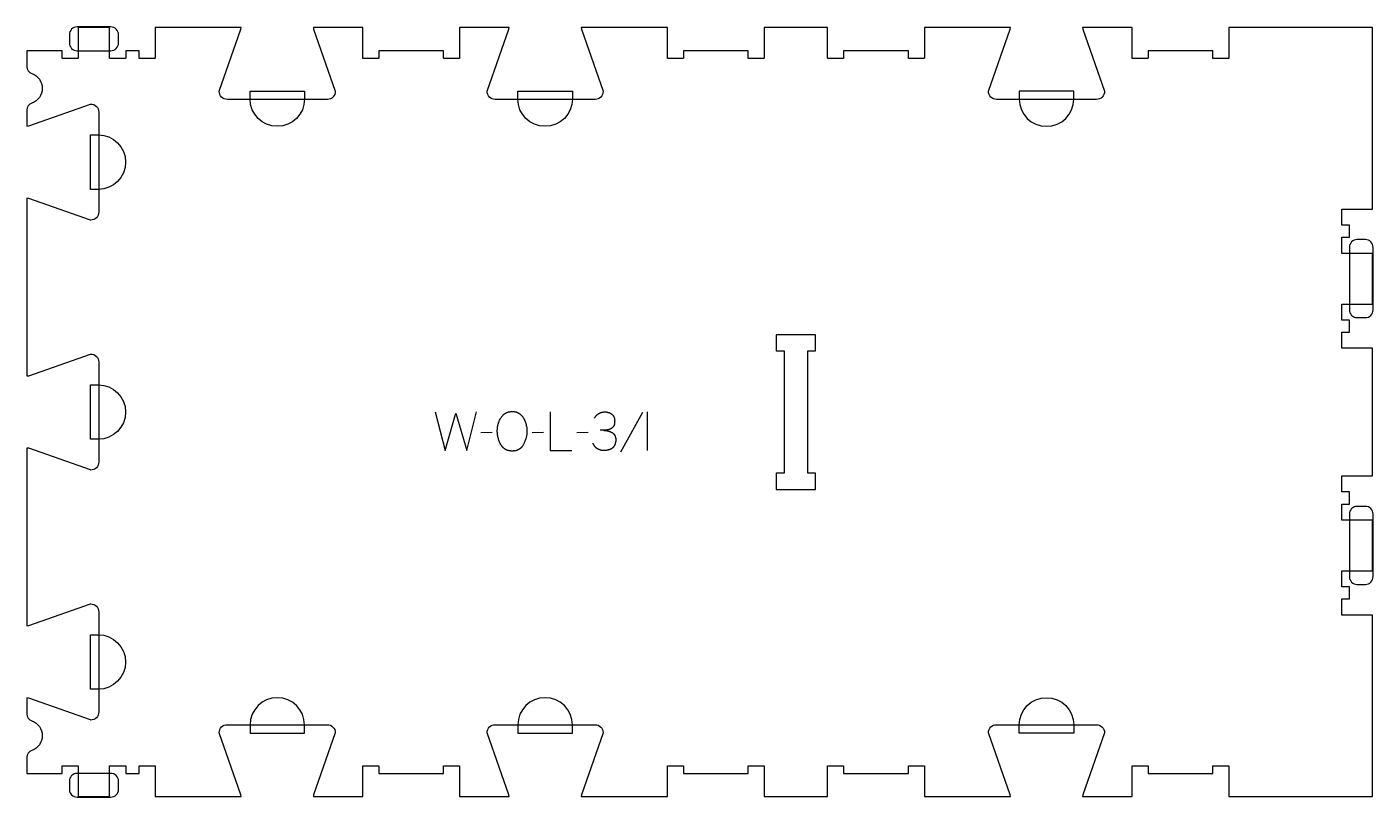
# Model space of a CAD drawing. Extents: x -537 to 513, y -300 to 300.
import ezdxf

# ---------------------------------------------------------------- set-up
doc = ezdxf.new("R2010")
doc.units = 0
for name, color, linetype in [('1_ANYTOOL_1MMDEEP_LABELS_S', 2, 'CONTINUOUS'), ('3_ANYTOOL_CUTTHROUGH_INSID', 4, 'CONTINUOUS'), ('4_ANYTOOL_CUTTHROUGH_OUTSI', 5, 'CONTINUOUS'), ('5_ANYTOOL_HALF_MILL_9MM_IN', 3, 'CONTINUOUS')]:
    doc.layers.add(name, color=color, linetype=linetype)

msp = doc.modelspace()

# ---------------------------------------------------------------- linework, layer by layer
at = {"layer": '1_ANYTOOL_1MMDEEP_LABELS_S'}
for p, q in [((-56.7, -0.5), (-73.9, -31.2)), ((-53.2, 0), (-53.2, -30)), ((-174.1, -16.1), (-182.9, -16.2)), ((-134.1, -16.1), (-142.9, -16.2)), ((-99.2, -16.1), (-108, -16.2))]:
    msp.add_line(p, q, dxfattribs=at)
msp.add_lwpolyline([(-158, 0.3), (-157.7, 0.3), (-157.3, 0.3), (-156.9, 0.3), (-156.8, 0.3), (-156.6, 0.2), (-156.4, 0.2), (-156.2, 0.2), (-156.1, 0.2), (-155.9, 0.1), (-155.7, 0.1), (-155.6, 0.1), (-155.4, 0), (-155.3, 0), (-155.1, -0.1), (-154.9, -0.1), (-154.8, -0.2), (-154.6, -0.2), (-154.5, -0.3), (-154.3, -0.4), (-154.2, -0.4), (-154, -0.5), (-153.9, -0.6), (-153.8, -0.6), (-153.6, -0.7), (-153.5, -0.8), (-153.3, -0.9), (-153.2, -1), (-153.1, -1.1), (-152.7, -1.3), (-152.4, -1.5), (-152.2, -1.7), (-151.9, -1.9), (-151.7, -2.1), (-151.5, -2.4), (-151.2, -2.6), (-151, -2.8), (-150.8, -3.1), (-150.6, -3.3), (-150.4, -3.5), (-150.2, -3.8), (-150, -4.1), (-149.8, -4.3), (-149.7, -4.6), (-149.3, -5.2), (-149.2, -5.5), (-149, -5.8), (-148.9, -6.1), (-148.7, -6.4), (-148.6, -6.7), (-148.5, -7), (-148.3, -7.3), (-148.2, -7.6), (-148.1, -7.9), (-148, -8.2), (-147.9, -8.6), (-147.8, -8.9), (-147.7, -9.2), (-147.6, -9.6), (-147.4, -10.6), (-147.3, -11.3), (-147.1, -11.9), (-147.1, -12.6), (-147, -13.2), (-146.9, -13.9), (-146.9, -14.5), (-146.9, -15.2), (-146.9, -15.8), (-146.9, -16.4), (-147, -17.1), (-147.1, -17.7), (-147.2, -18.4), (-147.3, -19), (-147.4, -19.6), (-147.6, -20.3), (-147.8, -20.9), (-148, -21.5), (-148.2, -22.2), (-148.5, -22.8), (-148.7, -23.5), (-149, -24.1), (-149.3, -24.7), (-149.7, -25.4), (-149.9, -25.7), (-150, -26), (-150.2, -26.3), (-150.4, -26.6), (-150.6, -26.8), (-150.8, -27.1), (-151, -27.4), (-151.2, -27.6), (-151.4, -27.7), (-151.5, -27.8), (-151.6, -28), (-151.7, -28.1), (-151.8, -28.2), (-151.9, -28.3), (-152.1, -28.4), (-152.2, -28.5), (-152.3, -28.6), (-152.4, -28.7), (-152.6, -28.8), (-152.7, -28.9), (-152.8, -28.9), (-153, -29), (-153.1, -29.1), (-153.2, -29.2), (-153.4, -29.3), (-153.5, -29.4), (-153.6, -29.4), (-153.8, -29.5), (-153.9, -29.6), (-154.1, -29.6), (-154.2, -29.7), (-154.4, -29.8), (-154.5, -29.8), (-154.7, -29.9), (-154.8, -29.9), (-155, -30), (-155.3, -30.1), (-155.6, -30.2), (-155.9, -30.2), (-156.3, -30.3), (-156.6, -30.3), (-156.9, -30.4), (-157.3, -30.4), (-157.6, -30.5), (-158, -30.5), (-158.4, -30.5), (-158.8, -30.5), (-159.1, -30.5), (-159.5, -30.4), (-159.9, -30.4), (-160.2, -30.3), (-160.6, -30.3), (-160.9, -30.2), (-161.3, -30.1), (-161.6, -30.1), (-161.9, -30), (-162.1, -29.9), (-162.2, -29.9), (-162.4, -29.8), (-162.5, -29.7), (-162.7, -29.7), (-162.8, -29.6), (-163, -29.5), (-163.1, -29.5), (-163.3, -29.4), (-163.4, -29.3), (-163.6, -29.3), (-163.7, -29.2), (-163.8, -29.1), (-164, -29), (-164.1, -28.9), (-164.2, -28.8), (-164.4, -28.7), (-164.5, -28.6), (-164.6, -28.5), (-164.8, -28.4), (-164.9, -28.3), (-165, -28.2), (-165.1, -28.1), (-165.3, -28), (-165.4, -27.9), (-165.5, -27.8), (-165.6, -27.7), (-165.7, -27.6), (-165.8, -27.4), (-166, -27.3), (-166.2, -27), (-166.4, -26.8), (-166.6, -26.5), (-166.8, -26.2), (-167, -25.9), (-167.2, -25.6), (-167.3, -25.3), (-167.7, -24.6), (-168, -24), (-168.3, -23.3), (-168.5, -22.7), (-168.8, -22), (-169, -21.4), (-169.2, -20.7), (-169.4, -20.1), (-169.6, -19.4), (-169.7, -18.8), (-169.8, -18.1), (-169.9, -17.5), (-170, -16.8), (-170, -16.2), (-170.1, -15.5), (-170.1, -14.9), (-170.1, -14.2), (-170, -13.5), (-170, -12.8), (-169.9, -12.1), (-169.8, -11.5), (-169.7, -10.8), (-169.5, -10.1), (-169.4, -9.5), (-169.2, -8.8), (-169, -8.2), (-168.7, -7.6), (-168.5, -6.9), (-168.2, -6.3), (-167.9, -5.7), (-167.6, -5.1), (-167.2, -4.5), (-167, -4.2), (-166.8, -3.9), (-166.6, -3.6), (-166.4, -3.4), (-166.2, -3.1), (-166, -2.9), (-165.8, -2.6), (-165.5, -2.4), (-165.4, -2.3), (-165.3, -2.2), (-165.2, -2.1), (-165.1, -1.9), (-164.9, -1.8), (-164.8, -1.7), (-164.7, -1.6), (-164.5, -1.5), (-164.4, -1.5), (-164.3, -1.4), (-164.2, -1.3), (-164, -1.2), (-163.9, -1.1), (-163.7, -1), (-163.6, -0.9), (-163.5, -0.9), (-163.3, -0.8), (-163.2, -0.7), (-162.9, -0.6), (-162.6, -0.5), (-162.3, -0.3), (-161.9, -0.2), (-161.6, -0.1), (-161.3, 0), (-161, 0), (-160.6, 0.1), (-160.3, 0.2), (-159.9, 0.2), (-159.5, 0.3), (-159.2, 0.3), (-158.8, 0.3), (-158.4, 0.3)], close=True, dxfattribs=at)
for points in [[(-218.5, 0), (-210.7, -30), (-202.3, -0.9), (-193.8, -30), (-186.3, 0)], [(-128.9, 0), (-128.9, -30), (-111.8, -30)], [(-94.2, -4.9), (-94.1, -4.6), (-93.9, -4.3), (-93.7, -4), (-93.5, -3.8), (-93.4, -3.5), (-93.2, -3.3), (-93, -3), (-92.9, -2.9), (-92.8, -2.8), (-92.7, -2.7), (-92.6, -2.5), (-92.5, -2.4), (-92.4, -2.3), (-92.2, -2.2), (-92.1, -2.1), (-92, -2), (-91.9, -1.9), (-91.8, -1.8), (-91.7, -1.7), (-91.5, -1.6), (-91.4, -1.6), (-91.3, -1.5), (-91.2, -1.4), (-91.1, -1.3), (-90.9, -1.2), (-90.8, -1.2), (-90.7, -1.1), (-90.5, -1), (-90.4, -0.9), (-90.3, -0.9), (-90.1, -0.8), (-90, -0.8), (-89.9, -0.7), (-89.7, -0.6), (-89.6, -0.6), (-89.4, -0.5), (-89.3, -0.5), (-89.1, -0.4), (-89, -0.4), (-88.7, -0.3), (-88.4, -0.2), (-88.1, -0.2), (-87.7, -0.1), (-87.4, -0.1), (-87.1, 0), (-86.7, 0), (-86.4, 0), (-86, 0), (-85.8, 0), (-85.6, 0), (-85.4, 0), (-85.2, 0), (-85, 0), (-84.8, -0.1), (-84.6, -0.1), (-84.4, -0.1), (-84.2, -0.1), (-84, -0.2), (-83.9, -0.2), (-83.7, -0.3), (-83.5, -0.3), (-83.3, -0.4), (-83.1, -0.4), (-83, -0.5), (-82.8, -0.5), (-82.6, -0.6), (-82.5, -0.7), (-82.3, -0.7), (-82.1, -0.8), (-82, -0.9), (-81.8, -1), (-81.7, -1.1), (-81.5, -1.2), (-81.4, -1.2), (-81.2, -1.3), (-81.1, -1.4), (-81, -1.5), (-80.8, -1.7), (-80.7, -1.8), (-80.5, -1.9), (-80.4, -2), (-80.3, -2.1), (-80.2, -2.3), (-80, -2.4), (-79.9, -2.5), (-79.8, -2.6), (-79.7, -2.8), (-79.6, -2.9), (-79.5, -3.1), (-79.4, -3.2), (-79.3, -3.4), (-79.2, -3.5), (-79.2, -3.7), (-79.1, -3.8), (-79, -4), (-79, -4.2), (-78.9, -4.3), (-78.8, -4.5), (-78.8, -4.7), (-78.7, -4.9), (-78.7, -5), (-78.6, -5.2), (-78.6, -5.4), (-78.6, -5.6), (-78.5, -5.8), (-78.5, -6), (-78.5, -6.2), (-78.5, -6.4), (-78.5, -6.6), (-78.5, -6.8), (-78.4, -7), (-78.5, -7.6), (-78.5, -7.9), (-78.5, -8.2), (-78.5, -8.6), (-78.6, -8.9), (-78.6, -9), (-78.6, -9.1), (-78.6, -9.3), (-78.7, -9.4), (-78.7, -9.6), (-78.7, -9.7), (-78.8, -9.8), (-78.8, -10), (-78.9, -10.1), (-78.9, -10.2), (-78.9, -10.3), (-79, -10.4), (-79, -10.6), (-79.1, -10.7), (-79.2, -10.8), (-79.2, -10.9), (-79.3, -11), (-79.3, -11.1), (-79.4, -11.2), (-79.5, -11.3), (-79.5, -11.4), (-79.6, -11.5), (-79.8, -11.7), (-79.9, -11.8), (-80.1, -12), (-80.2, -12.2), (-80.3, -12.2), (-80.4, -12.3), (-80.5, -12.4), (-80.6, -12.5), (-80.6, -12.5), (-80.7, -12.6), (-80.8, -12.7), (-80.9, -12.7), (-81, -12.8), (-81.1, -12.9), (-81.2, -12.9), (-81.3, -13), (-81.4, -13), (-81.5, -13.1), (-81.6, -13.1), (-81.7, -13.2), (-81.8, -13.2), (-81.9, -13.3), (-82, -13.3), (-82.1, -13.4), (-82.2, -13.4), (-82.3, -13.5), (-82.5, -13.5), (-82.7, -13.6), (-82.9, -13.7), (-83.1, -13.7), (-83.4, -13.8), (-83.6, -13.9), (-83.8, -13.9), (-84, -14), (-84.3, -14), (-84.5, -14), (-84.7, -14.1), (-85, -14.1), (-85.2, -14.1), (-85.5, -14.2), (-85.7, -14.2), (-86, -14.2), (-86.2, -14.2), (-89.9, -14.2)], [(-87.1, -14.2), (-86.7, -14.3), (-86.2, -14.3), (-85.8, -14.3), (-85.4, -14.4), (-85, -14.5), (-84.5, -14.6), (-84.1, -14.6), (-83.7, -14.8), (-83.3, -14.9), (-82.9, -15), (-82.5, -15.1), (-82.1, -15.3), (-81.8, -15.4), (-81.4, -15.6), (-81, -15.8), (-80.6, -16), (-80.5, -16.1), (-80.3, -16.2), (-80.2, -16.2), (-80.1, -16.3), (-80, -16.4), (-79.9, -16.4), (-79.9, -16.5), (-79.8, -16.5), (-79.7, -16.6), (-79.6, -16.7), (-79.6, -16.7), (-79.5, -16.8), (-79.4, -16.8), (-79.3, -16.9), (-79.3, -17), (-79.2, -17.1), (-79.1, -17.1), (-79.1, -17.2), (-79, -17.3), (-78.9, -17.3), (-78.9, -17.4), (-78.8, -17.5), (-78.8, -17.6), (-78.7, -17.6), (-78.7, -17.7), (-78.6, -17.8), (-78.6, -17.9), (-78.5, -18), (-78.5, -18.1), (-78.4, -18.2), (-78.4, -18.2), (-78.3, -18.3), (-78.3, -18.4), (-78.2, -18.5), (-78.2, -18.6), (-78.2, -18.7), (-78.1, -18.9), (-78, -19.1), (-78, -19.3), (-77.9, -19.5), (-77.9, -19.7), (-77.8, -19.9), (-77.8, -20.1), (-77.7, -20.4), (-77.7, -20.6), (-77.7, -20.8), (-77.7, -21.1), (-77.7, -21.3), (-77.7, -21.6), (-77.7, -21.8), (-77.7, -22.1), (-77.7, -22.4), (-77.7, -22.6), (-77.7, -22.9), (-77.8, -23.2), (-77.8, -23.4), (-77.8, -23.6), (-77.9, -23.9), (-77.9, -24.1), (-78, -24.4), (-78, -24.6), (-78.1, -24.8), (-78.2, -25), (-78.2, -25.2), (-78.3, -25.4), (-78.4, -25.6), (-78.5, -25.8), (-78.6, -26), (-78.6, -26.2), (-78.7, -26.4), (-78.9, -26.5), (-79, -26.7), (-79.1, -26.9), (-79.2, -27), (-79.3, -27.2), (-79.4, -27.4), (-79.5, -27.4), (-79.6, -27.5), (-79.6, -27.6), (-79.7, -27.6), (-79.8, -27.7), (-79.9, -27.8), (-79.9, -27.8), (-80, -27.9), (-80.2, -28), (-80.3, -28.1), (-80.5, -28.3), (-80.6, -28.4), (-80.8, -28.5), (-81, -28.6), (-81.2, -28.7), (-81.3, -28.8), (-81.5, -28.9), (-81.7, -29), (-81.9, -29.1), (-82.1, -29.2), (-82.3, -29.2), (-82.5, -29.3), (-82.7, -29.4), (-82.9, -29.4), (-83.1, -29.5), (-83.3, -29.6), (-83.5, -29.6), (-83.7, -29.7), (-84, -29.7), (-84.2, -29.8), (-84.4, -29.8), (-84.7, -29.8), (-84.9, -29.9), (-85.4, -29.9), (-85.9, -30), (-86.4, -30), (-86.9, -30), (-87.3, -30), (-87.7, -30), (-88.1, -29.9), (-88.4, -29.9), (-88.8, -29.9), (-88.9, -29.8), (-89.1, -29.8), (-89.3, -29.8), (-89.4, -29.7), (-89.6, -29.7), (-89.8, -29.6), (-89.9, -29.6), (-90.1, -29.5), (-90.3, -29.5), (-90.4, -29.4), (-90.6, -29.4), (-90.7, -29.3), (-90.9, -29.3), (-91, -29.2), (-91.2, -29.1), (-91.3, -29.1), (-91.4, -29), (-91.6, -28.9), (-91.7, -28.8), (-91.9, -28.7), (-92, -28.7), (-92.1, -28.6), (-92.2, -28.5), (-92.4, -28.4), (-92.5, -28.3), (-92.6, -28.2), (-92.8, -28.1), (-92.9, -28), (-93, -27.9), (-93.1, -27.8), (-93.2, -27.7), (-93.3, -27.5), (-93.4, -27.4), (-93.6, -27.3), (-93.7, -27.2), (-93.8, -27.1), (-93.9, -26.9), (-94, -26.8), (-94.1, -26.7), (-94.2, -26.5), (-94.3, -26.4), (-94.4, -26.2), (-94.5, -26.1), (-94.5, -25.9), (-94.7, -25.6), (-94.9, -25.3), (-95, -25), (-95.2, -24.7), (-95.3, -24.3)]]:
    msp.add_lwpolyline(points, dxfattribs=at)
at = {"layer": '3_ANYTOOL_CUTTHROUGH_INSID'}
msp.add_lwpolyline([(78.1, 60.2), (47.6, 60.2), (47.6, 47.7), (53.6, 47.7), (53.6, -47.8), (47.6, -47.8), (47.6, -60.3), (78.1, -60.3), (78.1, -47.8), (72.1, -47.8), (72.1, 47.7), (78.1, 47.7)], close=True, dxfattribs=at)
at = {"layer": '4_ANYTOOL_CUTTHROUGH_OUTSI'}
msp.add_lwpolyline([(-104.6, 299.7), (-104.4, 298.4), (-87.5, 250.1), (-87.5, 250, -0.414214), (-93.7, 243.7), (-171.7, 243.7, -0.414214), (-178, 250), (-178, 250.1), (-161.1, 298.4), (-160.8, 299.7), (-199.4, 299.7), (-199.4, 276, -0.414214), (-199.7, 275.7), (-211.7, 275.7, -0.414214), (-211.9, 276), (-211.9, 281.7), (-262.4, 281.7), (-262.4, 276, -0.414214), (-262.7, 275.7), (-274.7, 275.7, -0.414214), (-274.9, 276), (-274.9, 299.7), (-313.5, 299.7), (-313.3, 298.4), (-296.4, 250.1), (-296.4, 250, -0.414214), (-302.6, 243.7), (-380.6, 243.7, -0.414214), (-386.9, 250), (-386.9, 250.1), (-370, 298.4), (-369.7, 299.7), (-436.9, 299.7), (-436.9, 276, -0.414214), (-437.2, 275.7), (-449.2, 275.7, -0.414214), (-449.4, 276), (-449.4, 281.7), (-459.9, 281.7), (-459.9, 276, -0.414214), (-460.2, 275.7), (-472.2, 275.7, -0.414214), (-472.4, 276), (-472.4, 299.7), (-496.9, 299.7), (-496.9, 276, -0.414214), (-497.2, 275.7), (-509.2, 275.7, -0.414214), (-509.4, 276), (-509.4, 281.7), (-536.9, 281.7), (-536.9, 269.3, 0.317837), (-533.1, 263.9, -0.707107), (-533.1, 240.8, 0.317837), (-536.9, 235.4), (-536.9, 223), (-535.5, 223.2), (-487.3, 240.1), (-487.2, 240.1, -0.414214), (-480.9, 233.9), (-480.9, 155.9, -0.414214), (-487.2, 149.6), (-487.3, 149.7), (-535.5, 166.6), (-536.9, 166.8), (-536.9, 28.1), (-535.5, 28.3), (-487.3, 45.2), (-487.2, 45.2, -0.414214), (-480.9, 39), (-480.9, -39, -0.414214), (-487.2, -45.3), (-487.3, -45.2), (-535.5, -28.3), (-536.9, -28.1), (-536.9, -166.8), (-535.5, -166.6), (-487.3, -149.7), (-487.2, -149.7, -0.414214), (-480.9, -155.9), (-480.9, -233.9, -0.414214), (-487.2, -240.2), (-487.3, -240.1), (-535.5, -223.2), (-536.9, -223), (-536.9, -235.4, 0.317837), (-533.1, -240.8, -0.707107), (-533.1, -263.9, 0.317837), (-536.9, -269.3), (-536.9, -281.8), (-509.4, -281.8), (-509.4, -276, -0.414214), (-509.2, -275.8), (-497.2, -275.8, -0.414214), (-496.9, -276), (-496.9, -299.8), (-472.4, -299.8), (-472.4, -276, -0.414214), (-472.2, -275.8), (-460.2, -275.8, -0.414214), (-459.9, -276), (-459.9, -281.8), (-449.4, -281.8), (-449.4, -276, -0.414214), (-449.2, -275.8), (-437.2, -275.8, -0.414214), (-436.9, -276), (-436.9, -299.8), (-369.7, -299.8), (-370, -298.4), (-386.9, -250.1), (-386.9, -250, -0.414214), (-380.6, -243.8), (-302.6, -243.8, -0.414214), (-296.4, -250), (-296.4, -250.1), (-313.3, -298.4), (-313.5, -299.8), (-274.9, -299.8), (-274.9, -276, -0.414214), (-274.7, -275.8), (-262.7, -275.8, -0.414214), (-262.4, -276), (-262.4, -281.8), (-211.9, -281.8), (-211.9, -276, -0.414214), (-211.7, -275.8), (-199.7, -275.8, -0.414214), (-199.4, -276), (-199.4, -299.8), (-160.8, -299.8), (-161.1, -298.4), (-178, -250.1), (-178, -250, -0.414214), (-171.7, -243.8), (-93.7, -243.8, -0.414214), (-87.5, -250), (-87.5, -250.1), (-104.4, -298.4), (-104.6, -299.8), (-37.4, -299.8), (-37.4, -276, -0.414214), (-37.2, -275.8), (-25.2, -275.8, -0.414214), (-24.9, -276), (-24.9, -281.8), (25.6, -281.8), (25.6, -276, -0.414214), (25.8, -275.8), (37.8, -275.8, -0.414214), (38.1, -276), (38.1, -299.8), (87.6, -299.8), (87.6, -276, -0.414214), (87.8, -275.8), (99.8, -275.8, -0.414214), (100.1, -276), (100.1, -281.8), (150.6, -281.8), (150.6, -276, -0.414214), (150.8, -275.8), (162.8, -275.8, -0.414214), (163.1, -276), (163.1, -299.8), (230.3, -299.8), (230, -298.4), (213.1, -250.1), (213.1, -250, -0.414214), (219.4, -243.8), (297.4, -243.8, -0.414214), (303.6, -250), (303.6, -250.1), (286.7, -298.4), (286.5, -299.8), (325.1, -299.8), (325.1, -276, -0.414214), (325.3, -275.8), (337.3, -275.8, -0.414214), (337.6, -276), (337.6, -281.8), (388.1, -281.8), (388.1, -276, -0.414214), (388.3, -275.8), (400.3, -275.8, -0.414214), (400.6, -276), (400.6, -299.8), (512.6, -299.8), (512.6, -158.3), (488.8, -158.3, -0.414214), (488.6, -158), (488.6, -146, -0.414214), (488.8, -145.8), (494.6, -145.8), (494.6, -136.3), (488.8, -136.3, -0.414214), (488.6, -136), (488.6, -124, -0.414214), (488.8, -123.8), (512.6, -123.8), (512.6, -84.3), (488.8, -84.3, -0.414214), (488.6, -84), (488.6, -72, -0.414214), (488.8, -71.8), (494.6, -71.8), (494.6, -62.3), (488.8, -62.3, -0.414214), (488.6, -62), (488.6, -50, -0.414214), (488.8, -49.8), (512.6, -49.8), (512.6, 49.7), (488.8, 49.7, -0.414214), (488.6, 50), (488.6, 62, -0.414214), (488.8, 62.2), (494.6, 62.2), (494.6, 71.7), (488.8, 71.7, -0.414214), (488.6, 72), (488.6, 84, -0.414214), (488.8, 84.2), (512.6, 84.2), (512.6, 123.7), (488.8, 123.7, -0.414214), (488.6, 124), (488.6, 136, -0.414214), (488.8, 136.2), (494.6, 136.2), (494.6, 145.7), (488.8, 145.7, -0.414214), (488.6, 146), (488.6, 158, -0.414214), (488.8, 158.2), (512.6, 158.2), (512.6, 299.7), (400.6, 299.7), (400.6, 276, -0.414214), (400.3, 275.7), (388.3, 275.7, -0.414214), (388.1, 276), (388.1, 281.7), (337.6, 281.7), (337.6, 276, -0.414214), (337.3, 275.7), (325.3, 275.7, -0.414214), (325.1, 276), (325.1, 299.7), (286.5, 299.7), (286.7, 298.4), (303.6, 250.1), (303.6, 250, -0.414214), (297.4, 243.7), (219.4, 243.7, -0.414214), (213.1, 250), (213.1, 250.1), (230, 298.4), (230.3, 299.7), (163.1, 299.7), (163.1, 276, -0.414214), (162.8, 275.7), (150.8, 275.7, -0.414214), (150.6, 276), (150.6, 281.7), (100.1, 281.7), (100.1, 276, -0.414214), (99.8, 275.7), (87.8, 275.7, -0.414214), (87.6, 276), (87.6, 299.7), (38.1, 299.7), (38.1, 276, -0.414214), (37.8, 275.7), (25.8, 275.7, -0.414214), (25.6, 276), (25.6, 281.7), (-24.9, 281.7), (-24.9, 276, -0.414214), (-25.2, 275.7), (-37.2, 275.7, -0.414214), (-37.4, 276), (-37.4, 299.7)], format="xyb", close=True, dxfattribs=at)
at = {"layer": '5_ANYTOOL_HALF_MILL_9MM_IN'}
for points in [[(-497.8, 300.2, 0.414214), (-503.8, 294.2), (-503.8, 287.7, 0.414214), (-497.8, 281.7), (-471.5, 281.7, 0.414214), (-465.5, 287.7), (-465.5, 294.2, 0.414214), (-471.5, 300.2)], [(-320.4, 244, -1), (-362.9, 244), (-362.9, 250.2), (-320.4, 250.2)], [(-111.5, 244, -1), (-154, 244), (-154, 250.2), (-111.5, 250.2)], [(237.1, 244, 1), (279.6, 244), (279.6, 250.2), (237.1, 250.2)], [(-481.2, 216.1, -1), (-481.2, 173.6), (-487.4, 173.6), (-487.4, 216.1)], [(500.6, 134.4, 0.414214), (494.6, 128.4), (494.6, 79.6, 0.414214), (500.6, 73.6), (507.1, 73.6, 0.414214), (513.1, 79.6), (513.1, 128.4, 0.414214), (507.1, 134.4)], [(-481.2, 21.2, -1), (-481.2, -21.3), (-487.4, -21.3), (-487.4, 21.2)], [(500.6, -73.6, 0.414214), (494.6, -79.6), (494.6, -128.4, 0.414214), (500.6, -134.4), (507.1, -134.4, 0.414214), (513.1, -128.4), (513.1, -79.6, 0.414214), (507.1, -73.6)], [(-481.2, -173.7, -1), (-481.2, -216.2), (-487.4, -216.2), (-487.4, -173.7)], [(-320.4, -244, 1), (-362.9, -244), (-362.9, -250.3), (-320.4, -250.3)], [(-111.5, -244, 1), (-154, -244), (-154, -250.3), (-111.5, -250.3)], [(237.1, -244, -1), (279.6, -244), (279.6, -250.3), (237.1, -250.3)], [(-497.8, -281.8, 0.414214), (-503.8, -287.8), (-503.8, -294.3, 0.414214), (-497.8, -300.3), (-471.5, -300.3, 0.414214), (-465.5, -294.3), (-465.5, -287.8, 0.414214), (-471.5, -281.8)]]:
    msp.add_lwpolyline(points, format="xyb", close=True, dxfattribs=at)

doc.saveas('drawing.dxf')
